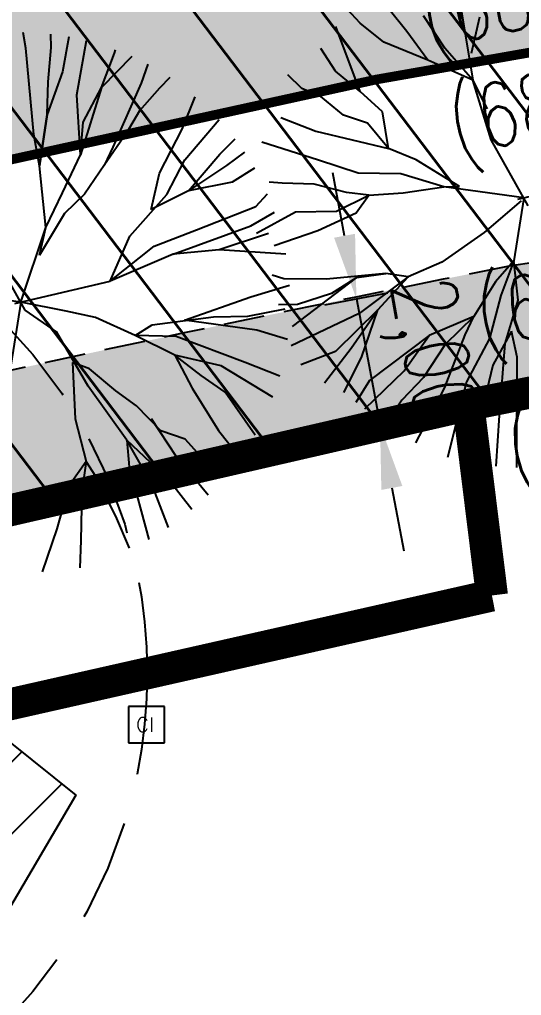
# Model space of a CAD drawing. Extents: x 352140 to 354978, y 6304672 to 6307963.
# Drawn here: x 352602.05 to 352609.89, y 6306001.84 to 6306017.05 of the extents above; entities that cross this region are included whole.
import ezdxf

# ---------------------------------------------------------------- set-up
doc = ezdxf.new("R2010")
doc.units = 0
for name, pattern in [('CENTER', [50.800000000000004, 31.75, -6.35, 6.35, -6.35]), ('CONTINUOS', [0]), ('DASHDOT', [1, 0.5, -0.25, 0, -0.25]), ('DASHDOTX2', [2, 1, -0.5, 0, -0.5]), ('DASHED', [19.049999999999997, 12.7, -6.35]), ('HIDDEN', [9.524999999999999, 6.35, -3.175])]:
    doc.linetypes.add(name, pattern=pattern)
for name, color, linetype in [('00-S2_ALL AREA APORTANTES', 150, 'CONTINUOUS'), ('01_Dem Ext_Transl_niv.anillo', 130, 'CONTINUOUS'), ('02_Geo ext_Acotamiento', 7, 'CONTINUOUS'), ('02_Geo ext_Eje', 4, 'CONTINUOUS'), ('02_Geo ext_Geometria', 2, 'CONTINUOUS'), ('03_Pav ext_HCV', 34, 'CONTINUOUS'), ('03_Pav ext_Vereda HC', 42, 'CONTINUOUS'), ('03_Pav proy_Solera Tipo A', 1, 'CONTINUOUS'), ('03_S2_Pav ext_Borde vereda', 7, 'CONTINUOUS'), ('03_S3_Pav ext_Cota', 2, 'CONTINUOUS'), ('Paisajismo', 253, 'CONTINUOUS'), ('Z-CR', 253, 'CONTINUOUS')]:
    doc.layers.add(name, color=color, linetype=linetype)
doc.layers.add('0_ASD_LINEA OFICIAL', color=253, linetype='DASHDOT', lineweight=20)
doc.layers.add('EJE PROYECTADO', color=7, linetype='DASHDOTX2', lineweight=15)
doc.styles.add('JPG_2MM', font='simplex.shx', dxfattribs={"height": 1})
doc.styles.add('ROMANS', font='romans.shx', dxfattribs={"width": 0.75})
doc.dimstyles.new('Principal', dxfattribs={"dimscale": 0, "dimtxt": 2, "dimasz": 2, "dimexe": 1, "dimexo": 1, "dimtad": 1, "dimrnd": 0.05, "dimzin": 1, "dimtxsty": 'ROMANS', "dimcen": 2.5, "dimclrt": 2, "dimaunit": 2, "dimadec": 0, "dimazin": 0, "dimtfac": 1, "dimtmove": 0, "dimatfit": 3, "dimfxl": 1, "dimfxlon": 1, "dimarcsym": 0})
pattern_1 = [(127.2451660467093, (0, 0), (-1.263734244477452, -0.9607975902004564), [])]
pattern_2 = [(0, (0, 0), (0.15875, 0.3175), [0, -0.3175])]

# ---------------------------------------------------------------- blocks, each defined once
blk = doc.blocks.new('CR')
at = {"layer": 'Z-CR', "color": 9, "true_color": 0xbdbdbd}
for p, q in [((-1.125, 1.125), (-1.125, -1.125)), ((1.125, 1.125), (-1.125, 1.125)), ((1.125, -1.125), (1.125, 1.125)), ((-1.125, -1.125), (1.125, -1.125))]:
    blk.add_line(p, q, dxfattribs=at)
at = {"layer": 'Z-CR', "color": 9, "true_color": 0xbdbdbd, "style": 'ROMANS'}
blk.add_text('CI', height=0.9, dxfattribs=at).set_placement((-0.6514367137569934, -0.4521266222000122))
blk = doc.blocks.new('*D959')
at = {"layer": '02_Geo ext_Geometria', "color": 0, "lineweight": -2, "transparency": 16777216}
blk.add_line((352576.1032733954, 6306008.626567073), (352574.4402151746, 6306014.447216901), dxfattribs=at)
at = {"layer": '02_Geo ext_Geometria', "color": 0, "transparency": 16777216}
blk.add_solid([(352574.6004690537, 6306014.493004148), (352574.2799612952, 6306014.401429654), (352574.1654916927, 6306015.408740176)], dxfattribs=at)
at = {"layer": '02_Geo ext_Geometria', "color": 2, "transparency": 16777216, "insert": (352576.2819173322, 6306011.305507319), "char_height": 1, "attachment_point": 5, "rotation": 285.94553616867836, "style": 'ROMANS'}
blk.add_mtext('R420,40', dxfattribs=at)
blk = doc.blocks.new('*U962')
at = {"layer": 'EJE PROYECTADO', "color": 7, "linetype": 'DASHDOT', "lineweight": 15, "ltscale": 4}
blk.add_arc((352689.6646691589, 6305611.165365543), 420.4197496926291, 101.3958787087447, 110.6328112002142, dxfattribs=at)
blk = doc.blocks.new('*D1291')
at = {"layer": '02_Geo ext_Acotamiento', "color": 0, "lineweight": -2, "transparency": 16777216}
for p, q in [((352607.1258463217, 6306013.680763877), (352606.9414287144, 6306014.663611853)), ((352606.8188399407, 6306012.605707096), (352607.8016879179, 6306012.790124703)), ((352607.3102639292, 6306012.6979159), (352607.6791775525, 6306010.731802071)), ((352607.187753564, 6306010.639593268), (352608.1706015412, 6306010.824010875)), ((352607.8635951597, 6306009.748954094), (352608.0480127672, 6306008.766106118))]:
    blk.add_line(p, q, dxfattribs=at)
at = {"layer": '02_Geo ext_Acotamiento', "color": 0, "transparency": 16777216}
for points in [[(352607.289654318, 6306013.711500145), (352606.9620383256, 6306013.650027608), (352607.3102639292, 6306012.6979159)], [(352608.027403156, 6306009.779690362), (352607.6997871636, 6306009.718217826), (352607.6791775525, 6306010.731802071)]]:
    blk.add_solid(points, dxfattribs=at)
at = {"layer": '02_Geo ext_Acotamiento', "color": 2, "transparency": 16777216, "insert": (352608.3868892924, 6306011.882261873), "char_height": 1, "attachment_point": 5, "rotation": 280.62717954593626, "style": 'ROMANS'}
blk.add_mtext('2,00', dxfattribs=at)
blk = doc.blocks.new('*D1282')
at = {"layer": '02_Geo ext_Acotamiento', "color": 0, "lineweight": -2, "transparency": 16777216}
blk.add_line((352570.5879962451, 6306007.009202546), (352568.844169142, 6306012.80616676), dxfattribs=at)
at = {"layer": '02_Geo ext_Acotamiento', "color": 0, "transparency": 16777216}
blk.add_solid([(352569.0037709097, 6306012.854177732), (352568.6845673742, 6306012.758155787), (352568.556103308, 6306013.763777367)], dxfattribs=at)
at = {"layer": '02_Geo ext_Acotamiento', "color": 2, "transparency": 16777216, "insert": (352570.7293752383, 6306009.690367681), "char_height": 1, "attachment_point": 5, "rotation": 286.742195705533, "style": 'ROMANS'}
blk.add_mtext('R420,40', dxfattribs=at)
blk = doc.blocks.new('A$C27410629')
at = {"layer": '0_ASD_LINEA OFICIAL', "ltscale": 8}
blk.add_lwpolyline([(283.5421609954101, 1214.484549576147, 0.5, 0.5, 0.03211360147220694), (329.8150799274445, 1226.935406510711, 0.5, 0.5, 0.007917335729782708), (341.9242357289513, 1231.194686628496, 0.5, 0.5, -0.04034445951146756), (405.0949614570582, 1249.329495846422, 0.5, 0.5, 0), (406.0664454449125, 1249.524144371034, 0.5, 0.5, 0), (504.3873910620769, 1263.407003486325, 0, 0, 0)], format="xyseb", dxfattribs=at)
at = {"layer": '0_ASD_LINEA OFICIAL', "ltscale": 8, "const_width": 0.5}
blk.add_lwpolyline([(329.8150799274445, 1226.935406510711), (341.2203054375386, 1148.869108198814), (238.1945199317815, 1105.633967030124), (291.4898137451928, 983.2987389694845), (321.9777186070569, 995.4464620913477), (326.4540963422405, 996.5325645556804), (296.0294186443425, 1064.505402681856), (308.0461575237678, 1069.694526371228), (363.6111070365623, 1093.688839217029), (361.4307297416417, 1107.62619051947), (353.4385792691864, 1158.713491797669), (341.9099523256627, 1227.807339492449, -0.04661829073242114), (405.4636274408804, 1246.359219314099), (405.0949720598292, 1249.329410421774)], format="xyb", dxfattribs=at)
blk = doc.blocks.new('*D1445')
at = {"layer": '02_Geo ext_Acotamiento', "color": 0, "lineweight": -2, "transparency": 16777216}
blk.add_line((352572.3865090595, 6306010.23699731), (352570.7031370795, 6306016.051804774), dxfattribs=at)
at = {"layer": '02_Geo ext_Acotamiento', "color": 0, "transparency": 16777216}
blk.add_solid([(352570.8632301069, 6306016.098151298), (352570.5430440519, 6306016.005458249), (352570.4250579325, 6306017.012362938)], dxfattribs=at)
at = {"layer": '02_Geo ext_Acotamiento', "color": 2, "transparency": 16777216, "insert": (352572.5557978826, 6306012.916544995), "char_height": 1, "attachment_point": 5, "rotation": 286.14559560099923, "style": 'ROMANS'}
blk.add_mtext('R353,50', dxfattribs=at)
blk = doc.blocks.new('*D1446')
at = {"layer": '02_Geo ext_Acotamiento', "color": 0, "lineweight": -2, "transparency": 16777216}
blk.add_line((352571.789194189, 6306017.325821411), (352570.1212967744, 6306023.145086422), dxfattribs=at)
at = {"layer": '02_Geo ext_Acotamiento', "color": 0, "transparency": 16777216}
blk.add_solid([(352570.2815125268, 6306023.191006901), (352569.9610810217, 6306023.099165943), (352569.8457738976, 6306024.106380936)], dxfattribs=at)
at = {"layer": '02_Geo ext_Acotamiento', "color": 2, "transparency": 16777216, "insert": (352571.9656105724, 6306020.00490927), "char_height": 1, "attachment_point": 5, "rotation": 285.99317661795897, "style": 'ROMANS'}
blk.add_mtext('R377,95', dxfattribs=at)
blk = doc.blocks.new('1.0 - LO RECABARREN LOTEO PARQUE - VEGETACION PROPUESTA ETAPA MUNICIPAL')
at = {"layer": 'Paisajismo', "color": 251}
for p, q in [((352607.3699337243, 6306016.996794149), (352607.1647063535, 6306017.214298776)), ((352608.0975349337, 6306016.864149998), (352607.8240133242, 6306017.206393326)), ((352608.6899035533, 6306016.608096615), (352608.3599622461, 6306017.109617397)), ((352608.9457715406, 6306017.200850912), (352609.1266316365, 6306016.108588993)), ((352609.1084513644, 6306016.526482278), (352609.2385497086, 6306017.092451486)), ((352607.3699609392, 6306015.930145137), (352606.9873981968, 6306016.945248307)), ((352607.7375196522, 6306016.70185229), (352607.3699337243, 6306016.996794149)), ((352602.1516582643, 6306016.607456637), (352602.1105654289, 6306016.850235239)), ((352602.5452059949, 6306016.617295776), (352602.5413019615, 6306016.824067129)), ((352602.8204925341, 6306016.783131005), (352602.7218126082, 6306016.23583777)), ((352608.4264697468, 6306016.416054708), (352608.0975349337, 6306016.864149998)), ((352602.5019004942, 6306016.081999351), (352602.5452059949, 6306016.617295776)), ((352602.9498038911, 6306015.877884097), (352603.0985366172, 6306016.72299812)), ((352608.4264697468, 6306016.416054708), (352607.7375196522, 6306016.70185229)), ((352602.2776330316, 6306015.261429471), (352602.1516582643, 6306016.607456637)), ((352603.3315117769, 6306015.990768041), (352603.5349951247, 6306016.529088772)), ((352603.8032986684, 6306016.477637251), (352603.3315117769, 6306015.990768041)), ((352603.5349951247, 6306016.529088772), (352603.5513030098, 6306016.581311489)), ((352606.9818906022, 6306016.244825268), (352606.7538993175, 6306016.60277894)), ((352609.1266316365, 6306016.108588993), (352608.6899035533, 6306016.608096615)), ((352604.0533242209, 6306016.353908245), (352603.9520097517, 6306016.057810559)), ((352609.1266316365, 6306016.108588993), (352608.4264697468, 6306016.416054708)), ((352602.7218126082, 6306016.23583777), (352602.4847883678, 6306015.573922804)), ((352606.4584902538, 6306015.978039118), (352606.2408816991, 6306016.187720749)), ((352607.3699609392, 6306015.930145137), (352606.9818906022, 6306016.244825268)), ((352602.4847883678, 6306015.573922804), (352602.5019004942, 6306016.081999351)), ((352603.9520097517, 6306016.057810559), (352603.508210029, 6306015.063283882)), ((352604.399301173, 6306016.147047495), (352604.2396987834, 6306015.981193205)), ((352609.348779731, 6306015.658477469), (352609.1266316365, 6306016.108588993)), ((352609.1266316365, 6306016.108588993), (352609.348779731, 6306015.658477469)), ((352609.4112521684, 6306015.1786258), (352609.1266316365, 6306016.108588993)), ((352603.0041272957, 6306014.942357562), (352602.9498038911, 6306015.877884097)), ((352603.3315117769, 6306015.990768041), (352603.0041272957, 6306014.942357562)), ((352603.0479372155, 6306015.450938188), (352603.3315117769, 6306015.990768041)), ((352604.2396987834, 6306015.981193205), (352603.9258979578, 6306015.627857611)), ((352606.7546745932, 6306015.85001089), (352606.4584902538, 6306015.978039118)), ((352607.7178221466, 6306015.61470582), (352607.3699609392, 6306015.930145137)), ((352604.5889363918, 6306015.345319605), (352604.7952549468, 6306015.848634951)), ((352607.1072763455, 6306015.56270824), (352606.7546745932, 6306015.85001089)), ((352602.3664355567, 6306014.769974642), (352602.4847883678, 6306015.573922804)), ((352602.4847883678, 6306015.573922804), (352602.3664355567, 6306014.769974642)), ((352603.9258979578, 6306015.627857611), (352603.7188816199, 6306015.276538206)), ((352607.4835518376, 6306015.436192206), (352607.1072763455, 6306015.56270824)), ((352607.8114756426, 6306015.041525397), (352607.7178221466, 6306015.61470582)), ((352603.0041272957, 6306014.942357562), (352603.0479372155, 6306015.450938188)), ((352604.6346345065, 6306014.866247908), (352605.1665606351, 6306015.491349056)), ((352606.130674555, 6306015.524362867), (352606.6776851417, 6306015.313310911)), ((352607.8114756426, 6306015.041525397), (352607.4835518376, 6306015.436192206)), ((352602.3664355567, 6306014.769974642), (352602.2776330316, 6306015.261429471)), ((352603.7188816199, 6306015.276538206), (352603.3809049203, 6306014.789128762)), ((352604.2399632135, 6306014.654465051), (352604.5889363918, 6306015.345319605)), ((352606.6776851417, 6306015.313310911), (352607.8114756426, 6306015.041525397)), ((352605.1795755173, 6306014.953962474), (352605.4177473104, 6306015.1911541)), ((352606.719943694, 6306014.860573553), (352605.8334082927, 6306015.137798117)), ((352609.9915503356, 6306014.14735321), (352609.4112521684, 6306015.1786258)), ((352602.7215615168, 6306014.349099186), (352603.0041272957, 6306014.942357562)), ((352603.508210029, 6306015.063283882), (352603.3809049203, 6306014.789128762)), ((352604.6875890314, 6306014.381160482), (352605.1795755173, 6306014.953962474)), ((352605.5646100736, 6306014.985489867), (352605.2835184982, 6306014.774796091)), ((352607.8114756426, 6306015.041525397), (352607.8114756426, 6306015.041525397)), ((352608.2421509881, 6306014.862591988), (352607.8114756426, 6306015.041525397)), ((352603.3809049203, 6306014.789128762), (352603.0691216542, 6306014.328936121)), ((352604.3510600043, 6306014.326414982), (352604.6346345065, 6306014.866247908)), ((352607.3379991006, 6306014.658452731), (352606.719943694, 6306014.860573553)), ((352608.9176349306, 6306014.447762114), (352608.2421509881, 6306014.862591988)), ((352602.4646848079, 6306013.809770339), (352602.3664355567, 6306014.769974642)), ((352604.1098648589, 6306014.088496355), (352604.2399632135, 6306014.654465051)), ((352605.2835184982, 6306014.774796091), (352604.6875890314, 6306014.381160482)), ((352605.7189785618, 6306014.736635775), (352605.3688763204, 6306014.514777116)), ((352608.0059171056, 6306014.644341393), (352607.3379991006, 6306014.658452731)), ((352608.6773659291, 6306014.443225613), (352608.0059171056, 6306014.644341393)), ((352605.3688763204, 6306014.514777116), (352604.6875890314, 6306014.381160482)), ((352606.1500469916, 6306014.498330723), (352605.9486181373, 6306014.514652596)), ((352606.6530495578, 6306014.487702327), (352606.1500469916, 6306014.498330723)), ((352607.1583308629, 6306014.35636417), (352606.6530495578, 6306014.487702327)), ((352609.8293526981, 6306014.251185909), (352611.3183073843, 6306014.599984174)), ((352602.4646848079, 6306013.809770339), (352602.7215615168, 6306014.349099186)), ((352604.6875890314, 6306014.381160482), (352604.1098648589, 6306014.088496355)), ((352605.7433157748, 6306014.138911779), (352605.9216277648, 6306014.334523197)), ((352607.5047362763, 6306014.314190139), (352607.1583308629, 6306014.35636417)), ((352607.5047362763, 6306014.314190139), (352608.0381609903, 6306014.350987014)), ((352608.0381609903, 6306014.350987014), (352608.6773659291, 6306014.443225613)), ((352608.6773659291, 6306014.443225613), (352608.9176349306, 6306014.447762114)), ((352609.9210379205, 6306014.272663827), (352608.6773659291, 6306014.443225613)), ((352603.0691216542, 6306014.328936121), (352602.7543120462, 6306014.029029051)), ((352603.7758406433, 6306013.674183466), (352604.3510600043, 6306014.326414982)), ((352607.0020399606, 6306014.064186239), (352607.5047362763, 6306014.314190139)), ((352607.3051426854, 6306014.037128855), (352607.5047362763, 6306014.314190139)), ((352609.8832504173, 6306014.225481301), (352609.3050047753, 6306013.733532281)), ((352609.9210379205, 6306014.272663827), (352609.7674218714, 6306013.287957259)), ((352602.7543120462, 6306014.029029051), (352602.3659683292, 6306013.380325919)), ((352604.8154946024, 6306013.773985988), (352605.7433157748, 6306014.138911779)), ((352605.6632596853, 6306013.836069216), (352606.0345660279, 6306014.049041591)), ((352605.7533543333, 6306013.719921401), (352606.3613218814, 6306014.052088888)), ((352606.3613218814, 6306014.052088888), (352607.0020399606, 6306014.064186239)), ((352606.706933733, 6306013.764202992), (352607.3051426854, 6306014.037128855)), ((352602.0713274515, 6306012.646240585), (352602.4646848079, 6306013.809770339)), ((352602.3659683292, 6306013.380325919), (352602.4646848079, 6306013.809770339)), ((352604.1526204953, 6306013.520954708), (352604.8154946024, 6306013.773985988)), ((352604.4488048364, 6306013.392926479), (352605.6632596853, 6306013.836069216)), ((352606.0275456823, 6306013.529996008), (352606.706933733, 6306013.764202992)), ((352609.3050047753, 6306013.733532281), (352608.6461657891, 6306013.266786906)), ((352603.4685969154, 6306012.973560931), (352603.7758406433, 6306013.674183466)), ((352605.9382616568, 6306013.715011977), (352605.1686030603, 6306013.459964506)), ((352602.1418398666, 6306012.520929968), (352601.5615416994, 6306013.552202557)), ((352603.4685969154, 6306012.973560931), (352604.1526204953, 6306013.520954708)), ((352605.1686030603, 6306013.459964506), (352604.4488048364, 6306013.392926479)), ((352605.1686030603, 6306013.459964506), (352604.4488048364, 6306013.392926479)), ((352606.2084833826, 6306013.393938035), (352605.1686030603, 6306013.459964506)), ((352604.4488048364, 6306013.392926479), (352603.4685969154, 6306012.973560931)), ((352608.6461657891, 6306013.266786906), (352608.1162695476, 6306013.042991694)), ((352609.7674218714, 6306013.287957259), (352609.4798121909, 6306012.961841501)), ((352609.7674218714, 6306013.287957259), (352609.563936237, 6306012.74963956)), ((352609.7674218714, 6306013.287957259), (352609.7674218714, 6306013.287957259)), ((352609.8324161706, 6306012.674538893), (352609.7674218714, 6306013.287957259)), ((352601.9796422292, 6306012.624762666), (352603.4685969154, 6306012.973560931)), ((352606.1781560334, 6306013.009577426), (352605.9960724008, 6306013.066516167)), ((352606.8419977219, 6306013.001986335), (352606.1781560334, 6306013.009577426)), ((352606.3128401771, 6306012.267478633), (352607.3153736179, 6306013.027870037)), ((352607.768207276, 6306013.089867526), (352606.8419977219, 6306013.001986335)), ((352607.3153736179, 6306013.027870037), (352606.9194640208, 6306012.779882369)), ((352607.3153736179, 6306013.027870037), (352607.768207276, 6306013.089867526)), ((352607.768207276, 6306013.089867526), (352607.3153736179, 6306013.027870037)), ((352608.1162695476, 6306013.042991694), (352607.3526614023, 6306012.467373041)), ((352607.6453149825, 6306012.526346181), (352608.1162695476, 6306013.042991694)), ((352608.1162695476, 6306013.042991694), (352607.768207276, 6306013.089867526)), ((352609.4798121909, 6306012.961841501), (352609.1428442719, 6306012.421003534)), ((352602.0713274515, 6306012.646240585), (352600.8276554602, 6306012.81680237)), ((352605.6640465907, 6306012.729184474), (352606.2672253399, 6306012.909966934)), ((352604.6250495164, 6306012.367434438), (352605.6640465907, 6306012.729184474)), ((352606.9194640208, 6306012.779882369), (352606.3885590004, 6306012.60951568)), ((352609.563936237, 6306012.74963956), (352609.3896703728, 6306012.078253095)), ((352609.6314525148, 6306012.002648348), (352609.8324161706, 6306012.674538893)), ((352602.0713274515, 6306012.646240585), (352601.9177114024, 6306011.661534017)), ((352602.7830623058, 6306012.506314594), (352602.0713274515, 6306012.646240585)), ((352602.6289349673, 6306012.182716031), (352602.1418398666, 6306012.520929968)), ((352603.2389200766, 6306012.408026471), (352602.7830623058, 6306012.506314594)), ((352605.615418943, 6306012.426171647), (352606.2007238759, 6306012.544117888)), ((352606.3885590004, 6306012.60951568), (352606.094898867, 6306012.603971105)), ((352607.6453149825, 6306012.526346181), (352606.9838986846, 6306011.877639893)), ((352607.2292669206, 6306011.930567537), (352607.6453149825, 6306012.526346181)), ((352607.3878959635, 6306011.7846405), (352607.6453149825, 6306012.526346181)), ((352603.8584886813, 6306012.125761326), (352603.2389200766, 6306012.408026471)), ((352604.122429136, 6306012.291087477), (352605.0814875824, 6306012.416090529)), ((352605.7543424963, 6306012.207627099), (352604.6250495164, 6306012.367434438)), ((352605.0814875824, 6306012.416090529), (352605.615418943, 6306012.426171647)), ((352607.3526614023, 6306012.467373041), (352606.2938799273, 6306011.966354134)), ((352609.1428442719, 6306012.421003534), (352608.4473778385, 6306012.126651244)), ((352609.1428442719, 6306012.421003534), (352608.6970743022, 6306011.985006422)), ((352609.0103149911, 6306012.13728002), (352609.1428442719, 6306012.421003534)), ((352603.8584886813, 6306012.125761326), (352604.122429136, 6306012.291087477)), ((352606.2346276433, 6306012.06139685), (352605.7543424963, 6306012.207627099)), ((352603.1256134501, 6306011.336932658), (352602.6289349673, 6306012.182716031)), ((352604.4785638749, 6306011.8167835), (352603.8584886813, 6306012.125761326)), ((352604.4997111795, 6306012.111142878), (352603.8584886813, 6306012.125761326)), ((352605.5756441441, 6306011.703876927), (352604.4997111795, 6306012.111142878)), ((352608.4473778385, 6306012.126651244), (352607.5153625574, 6306011.424788829)), ((352608.0555358066, 6306011.575866136), (352608.4473778385, 6306012.126651244)), ((352608.6841053352, 6306011.305977439), (352609.0103149911, 6306012.13728002)), ((352609.3896703728, 6306012.078253095), (352609.0285288665, 6306011.403338244)), ((352609.7333315721, 6306012.191182342), (352609.4416340168, 6306011.66241309)), ((352609.8213479854, 6306011.790335228), (352609.7333315721, 6306012.191182342)), ((352606.8122100746, 6306011.388217416), (352607.2292669206, 6306011.930567537)), ((352608.6970743022, 6306011.985006422), (352608.3596020216, 6306011.470881178)), ((352609.5458502349, 6306010.878630049), (352609.6314525148, 6306012.002648348)), ((352605.2016613333, 6306011.653805199), (352604.4785638749, 6306011.8167835)), ((352604.4785638749, 6306011.8167835), (352604.7457063515, 6306011.303063538)), ((352604.885063463, 6306011.503770092), (352604.4785638749, 6306011.8167835)), ((352606.9838986846, 6306011.877639893), (352606.4448649866, 6306011.666207965)), ((352607.1166832002, 6306011.23613247), (352607.3878959635, 6306011.7846405)), ((352609.8160465972, 6306010.069797246), (352609.8213479854, 6306011.790335228)), ((352602.8782829894, 6306011.706395821), (352602.9216234524, 6306010.825327683)), ((352603.1472651163, 6306011.604579313), (352602.8782829894, 6306011.706395821)), ((352603.5542712935, 6306011.264853222), (352603.1472651163, 6306011.604579313)), ((352606.0052335433, 6306011.163171627), (352605.2016613333, 6306011.653805199)), ((352606.1141590193, 6306011.492713993), (352605.5756441441, 6306011.703876927)), ((352609.4416340168, 6306011.66241309), (352609.2178486812, 6306010.732417139)), ((352605.2638586488, 6306011.243684244), (352604.885063463, 6306011.503770092)), ((352607.4432999077, 6306010.980668686), (352608.0555358066, 6306011.575866136)), ((352608.3596020216, 6306011.470881178), (352608.0191034026, 6306011.117041505)), ((352603.729078709, 6306010.493162443), (352603.1256134501, 6306011.336932658)), ((352604.7457063515, 6306011.303063538), (352605.1603391102, 6306010.64675212)), ((352607.5153625574, 6306011.424788829), (352607.3006660902, 6306011.078602351)), ((352608.2376466455, 6306010.452278894), (352608.6841053352, 6306011.305977439)), ((352609.0285288665, 6306011.403338244), (352608.7303641573, 6306010.221858999)), ((352603.8791687583, 6306011.030471983), (352603.5542712935, 6306011.264853222)), ((352605.7289562902, 6306010.573353238), (352605.2638586488, 6306011.243684244)), ((352604.2604880927, 6306010.636816408), (352603.8791687583, 6306011.030471983)), ((352608.0191034026, 6306011.117041505), (352607.7073201348, 6306010.656848865)), ((352609.4913279986, 6306010.09050409), (352609.5458502349, 6306010.878630049)), ((352602.9216234524, 6306010.825327683), (352603.0944133101, 6306010.160493951)), ((352604.5044746707, 6306010.231859847), (352604.1110860394, 6306010.828195723)), ((352609.2178486812, 6306010.732417139), (352609.0065708871, 6306010.205165774)), ((352604.6367613557, 6306010.510300332), (352604.2604880927, 6306010.636816408)), ((352605.1603391102, 6306010.64675212), (352605.5012561721, 6306010.215047535)), ((352604.3701979578, 6306009.887191769), (352603.729078709, 6306010.493162443)), ((352603.729078709, 6306010.493162443), (352603.7632524003, 6306010.076987061)), ((352604.1159441347, 6306009.805648408), (352603.729078709, 6306010.493162443)), ((352605.0185828799, 6306010.089928915), (352604.6367613557, 6306010.510300332)), ((352604.9983876325, 6306009.63742145), (352604.5044746707, 6306010.231859847)), ((352603.0944133101, 6306010.160493951), (352602.8236400965, 6306009.777489638)), ((352603.0944133101, 6306010.160493951), (352603.0228990438, 6306009.704837811)), ((352603.2431840979, 6306009.92628884), (352603.0944133101, 6306010.160493951)), ((352603.7632524003, 6306010.076987061), (352604.0684210238, 6306008.946682781)), ((352605.2873882568, 6306009.938462239), (352605.0185828799, 6306010.089928915)), ((352603.5565328323, 6306009.308316186), (352603.2431840979, 6306009.92628884)), ((352602.8236400965, 6306009.777489638), (352602.6351265677, 6306009.10979026)), ((352604.3776485202, 6306009.131131225), (352604.1159441347, 6306009.805648408)), ((352604.7412025396, 6306009.411186047), (352604.3701979578, 6306009.887191769)), ((352603.0228990438, 6306009.704837811), (352603.0108285897, 6306008.929618604)), ((352603.7670781335, 6306008.809155295), (352603.5565328323, 6306009.308316186)), ((352602.6351265677, 6306009.10979026), (352602.406402792, 6306008.441331675)), ((352603.0108285897, 6306008.929618604), (352602.9922032637, 6306008.50168638))]:
    blk.add_line(p, q, dxfattribs=at)

msp = doc.modelspace()

# ---------------------------------------------------------------- hatches: boundary and pattern name
at = {"layer": '00-S2_ALL AREA APORTANTES', "linetype": 'DASHED', "lineweight": 40, "ltscale": 0.25}
h = msp.add_hatch(dxfattribs=at)
h.set_pattern_fill('ANSI31', color=150, scale=0.5, angle=82.24516604670926)
h.set_pattern_definition(pattern_1)
edge = h.paths.add_edge_path()
edge.add_line((352624.9754433884, 6306038.594756333), (352605.845947787, 6306035.893869592))
edge.add_arc((352689.8269849452, 6305610.553489763), 433.5519038303127, 101.1690651218483, 104.2167024981599)
edge.add_line((352583.3509807125, 6306030.827345526), (352575.2809993714, 6306028.709758877))
edge.add_line((352575.2809993714, 6306028.709758877), (352578.5187449334, 6306016.640279525))
edge.add_line((352578.5187449334, 6306016.640279525), (352586.390310395, 6306018.703305806))
edge.add_arc((352689.6646691556, 6305611.165365544), 420.4197496910607, 101.3958787083265, 104.2200035320607, ccw=False)
edge.add_line((352606.595264026, 6306023.296703666), (352607.9261549542, 6306023.563363702))
edge.add_line((352607.9261549542, 6306023.563363702), (352626.7231071456, 6306026.217482185))
edge.add_line((352626.7231071456, 6306026.217482185), (352624.9754433884, 6306038.594756333))
h = msp.add_hatch(dxfattribs=at)
h.set_pattern_fill('ANSI31', color=82, scale=0.5, angle=82.24516604670926)
h.set_pattern_definition(pattern_1)
edge = h.paths.add_edge_path()
edge.add_line((352626.7231071456, 6306026.217482185), (352607.9261549542, 6306023.563363702))
edge.add_line((352607.9261549542, 6306023.563363702), (352606.5952640259, 6306023.296703666))
edge.add_arc((352689.6646691558, 6305611.165365544), 420.4197496911295, 101.3958787083732, 104.2200035320991)
edge.add_line((352586.390310395, 6306018.703305806), (352578.5219978086, 6306016.628153646))
edge.add_line((352578.5219978086, 6306016.628153646), (352581.7592745436, 6306004.560421961))
edge.add_line((352581.7592745436, 6306004.560421961), (352589.4298462129, 6306006.578443802))
edge.add_arc((352689.6646691902, 6305611.165365393), 407.9197498453991, 101.39688232885038, 104.2245007914724, ccw=False)
edge.add_line((352609.0580949512, 6306011.041724414), (352610.0295789288, 6306011.236372937))
edge.add_line((352610.0295789288, 6306011.236372937), (352628.470763946, 6306013.840257307))
edge.add_line((352628.470763946, 6306013.840257307), (352626.7231071456, 6306026.217482185))
at = {"layer": '01_Dem Ext_Transl_niv.anillo', "linetype": 'HIDDEN', "ltscale": 0.25}
h = msp.add_hatch(dxfattribs=at)
h.set_pattern_fill('ANSI31', color=256, scale=0.25)
h.set_pattern_definition([(45, (0, 0), (-0.561266007566822, 0.5612660075668221), [])])
h.paths.add_polyline_path([(352594.344, 6306013.886), (352589.373, 6306005.539), (352598.027, 6306000.401000001), (352598.612, 6306001.406), (352599.6042417636, 6306003.110620466), (352601.27, 6306002.141), (352602.934, 6306004.959), (352600.524, 6306006.889), (352601.761, 6306009.433999999)])
at = {"layer": '03_Pav ext_HCV'}
h = msp.add_hatch(dxfattribs=at)
h.set_pattern_fill('SWAMP', color=256, scale=0.025, angle=-5.87842838446813e-10, style=0)
h.set_pattern_definition([(359.9999999994121, (0, 0), (0.3175000000056422, 0.5499261309017425), [0.079375, -0.555625]), (90, (0.0396875, -4.071855352894005e-13), (-0.3174999999943578, 0.5499261309082575), [0.0396875, -1.06016476181]), (90, (0.049609375, -5.089819191117507e-13), (-0.3174999999943578, 0.5499261309082575), [0.03175, -1.06810226181]), (90, (0.029765625, -3.053891514670504e-13), (-0.3174999999943578, 0.5499261309082575), [0.03175, -1.06810226181]), (59.99999999941215, (0.05953125000000001, -6.107783029341008e-13), (-0.3174999995629745, 0.5499261311573168), [0.0254, -0.6096]), (119.9999999994121, (0.01984375, -2.035927676447003e-13), (-0.6349999995686166, 2.555744082988348e-10), [0.0254, -0.6095999999999999])])
edge = h.paths.add_edge_path()
edge.add_arc((352695.6228278121, 6305975.85554616), 52.49999999651592, 90.15910991936789, 98.03670583891278, ccw=False)
edge.add_arc((352695.3284670433, 6306081.855137437), 53.49999999947075, 270.1591099180267, 278.1028961549432)
edge.add_line((352702.8693602514, 6306028.889252855), (352706.0136189333, 6306029.333188209))
edge.add_line((352706.0136189333, 6306029.333188209), (352705.9856154933, 6306029.531218028))
edge.add_line((352705.9856154933, 6306029.531218028), (352704.2032925461, 6306029.279573285))
edge.add_line((352704.2032925461, 6306029.279573285), (352703.2511160003, 6306036.012576957))
edge.add_line((352703.2511160003, 6306036.012576957), (352702.0188872132, 6306044.725878061))
edge.add_line((352702.0188872132, 6306044.725878061), (352703.8011654631, 6306044.977517299))
edge.add_line((352703.8011654631, 6306044.977517299), (352703.773204849, 6306045.175553165))
edge.add_line((352703.773204849, 6306045.175553165), (352700.3934077577, 6306044.698360805))
edge.add_arc((352708.7779693851, 6305985.792086722), 59.50000000028207, 98.10091267222913, 105.9121530044085)
edge.add_arc((352679.7166693964, 6306087.730503638), 46.50000000145129, 278.03645094313157, 285.91215300661685, ccw=False)
edge.add_line((352686.2175121692, 6306041.687164887), (352639.6351929855, 6306035.110011804))
edge.add_line((352639.6351929855, 6306035.110011804), (352606.2230754346, 6306030.392566704))
edge.add_arc((352596.4368605051, 6306099.705119715), 70.00000005380134, 271.48536212425654, 278.03645093934756, ccw=False)
edge.add_arc((352600.0018186228, 6305960.597349328), 69.1534494366037, 91.45045642228509, 104.4748563886432)
edge.add_line((352582.7165599253, 6306027.555690113), (352582.7637162774, 6306027.36655901))
edge.add_line((352582.7637162774, 6306027.36655901), (352584.5106173158, 6306027.800539543))
edge.add_line((352584.5106173158, 6306027.800539543), (352586.157412114, 6306021.195700438))
edge.add_line((352586.157412114, 6306021.195700438), (352586.7232885007, 6306021.335719549))
edge.add_line((352586.7232885007, 6306021.335719549), (352590.8544985201, 6306021.398619752))
edge.add_arc((352590.8663507516, 6306020.798736827), 0.6000000001080056, -63.22120006769461, 91.13187835353392, ccw=False)
edge.add_line((352591.1366790977, 6306020.263085274), (352587.502146802, 6306018.437976366))
edge.add_line((352587.502146802, 6306018.437976366), (352586.6893552667, 6306018.235521358))
edge.add_line((352586.6893552667, 6306018.235521358), (352588.3263039393, 6306011.670172343))
edge.add_line((352588.3263039393, 6306011.670172343), (352586.5827429757, 6306011.218601814))
edge.add_line((352586.5827429757, 6306011.218601814), (352586.6331052531, 6306011.025046549))
edge.add_arc((352655.5485133363, 6305772.515255022), 248.2664981939714, 98.86355153155222, 106.1162073025364, ccw=False)
edge.add_line((352617.2951473995, 6306017.816975603), (352641.5924359696, 6306021.247501212))
edge.add_line((352641.5924359696, 6306021.247501212), (352688.282935351, 6306027.839928221))
edge = h.paths.add_edge_path(flags=16)
edge.add_arc((352710.1973540727, 6305985.371992292), 53.11479439390379, 97.81937221579312, 105.0371406437207, ccw=False)
edge.add_line((352702.9710573276, 6306037.992919867), (352703.1129390418, 6306037.003681069))
edge.add_line((352703.1129390418, 6306037.003681069), (352703.112985636, 6306037.003351058))
edge.add_line((352703.112985636, 6306037.003351058), (352703.2550507675, 6306035.984753543))
edge.add_arc((352695.9715778618, 6306088.826736871), 53.34158021342433, 270.65045146726897, 277.8479116033116, ccw=False)
edge.add_arc((352696.5726847316, 6306036.088577505), 0.599999999917819, 105.0409264166529, 270.42413250202037, ccw=False)
at = {"layer": '03_Pav ext_Vereda HC'}
h = msp.add_hatch(dxfattribs=at)
h.set_pattern_fill('DOTS', color=256, scale=0.2, style=0)
h.set_pattern_definition(pattern_2)
edge = h.paths.add_edge_path()
edge.add_line((352703.4231398524, 6306047.650922799), (352703.7172836208, 6306045.571624896))
edge.add_line((352703.7172836208, 6306045.571624896), (352707.678001033, 6306046.130837192))
edge.add_line((352707.678001033, 6306046.130837192), (352706.7613178024, 6306052.61221841))
edge.add_line((352706.7613178024, 6306052.61221841), (352704.7789952164, 6306052.346499193))
edge.add_line((352704.7789952164, 6306052.346499193), (352705.1234542672, 6306049.910770163))
edge.add_line((352705.1234542672, 6306049.910770163), (352704.7974891174, 6306049.864802835))
edge.add_line((352704.7974891174, 6306049.864802835), (352605.845947787, 6306035.893869592))
edge.add_arc((352689.8269849572, 6305610.553489762), 433.5519038335603, 101.1690651233866, 102.6021311798104)
edge.add_line((352595.2348293417, 6306033.660541717), (352595.6981481941, 6306031.714750792))
edge.add_arc((352689.8269849693, 6305610.553489767), 431.551903831639, 101.17631749834288, 102.59846348413612, ccw=False)
edge.add_line((352606.1797675515, 6306033.921165339), (352703.4231398524, 6306047.650922799))
edge = h.paths.add_edge_path()
edge.add_arc((352405.9232446, 6306371.355446095), 378.50000000726, 289.44189965681994, 290.0475916589092, ccw=False)
edge.add_line((352531.9072759763, 6306014.43770509), (352532.5679948468, 6306012.549987328))
edge.add_arc((352405.9232446787, 6306371.35544612), 380.5000000049515, 289.4411039732285, 290.0493536249592)
edge.add_line((352536.3698511003, 6306013.914635807), (352535.6732577755, 6306015.789440849))
edge = h.paths.add_edge_path()
edge.add_line((352578.4074838122, 6306027.477461996), (352582.2739194857, 6306028.488174673))
edge.add_line((352582.2739194857, 6306028.488174673), (352582.2735466855, 6306028.489593998))
edge.add_arc((352695.6574150563, 6305586.721125475), 456.0869230611745, 103.5396469629236, 104.39476836692091, ccw=False)
edge.add_line((352588.8791843916, 6306030.132549373), (352588.4159086673, 6306032.078159176))
edge.add_arc((352689.8269848596, 6305610.553490033), 433.5519035480428, 103.5272370596859, 109.9019821663102)
edge.add_line((352542.2406797644, 6306018.21209183), (352542.9372858721, 6306016.337252383))
edge.add_arc((352690.6142637799, 6305608.175091193), 434.0562632094287, 104.98151822734289, 109.8906089499317, ccw=False)
h = msp.add_hatch(dxfattribs=at)
h.set_pattern_fill('DOTS', color=256, scale=0.2, style=0)
h.set_pattern_definition(pattern_2)
edge = h.paths.add_edge_path()
edge.add_line((352708.350524546, 6306025.119232051), (352708.6131484506, 6306025.156224338))
edge.add_line((352708.6131484506, 6306025.156224338), (352709.4927218606, 6306019.014929595))
edge.add_line((352709.4927218606, 6306019.014929595), (352711.4741742483, 6306019.286802134))
edge.add_line((352711.4741742483, 6306019.286802134), (352710.0305056714, 6306029.495230259))
edge.add_line((352710.0305056714, 6306029.495230259), (352706.0696310923, 6306028.937129316))
edge.add_line((352706.0696310923, 6306028.937129316), (352706.3637178175, 6306026.857591641))
edge.add_line((352706.3637178175, 6306026.857591641), (352622.7858116257, 6306015.057256527))
edge.add_line((352622.7858116257, 6306015.057256527), (352617.8349148842, 6306014.358241161))
edge.add_line((352617.8349148842, 6306014.358241161), (352609.6930310929, 6306013.208691459))
edge.add_line((352609.6930310929, 6306013.208691459), (352608.6640347624, 6306013.002519644))
edge.add_arc((352692.7099067825, 6305596.96117567), 424.4456484631147, 101.4208046291385, 104.3722850303219)
edge.add_line((352587.3534402294, 6306008.12309445), (352583.4868267102, 6306007.098818317))
edge.add_arc((352690.293514658, 6305609.325132148), 411.8635380785971, 105.0300391540091, 110.6289178628738)
edge.add_arc((352405.3193197821, 6306373.19770662), 403.4386051726804, 289.7481950342084, 290.285108327017, ccw=False)
edge.add_line((352541.6360073423, 6305993.486673285), (352542.2839023249, 6305991.59428968))
edge.add_arc((352405.3488428521, 6306373.115848734), 405.3515887915564, 289.7439899444065, 290.2860910811432)
edge.add_arc((352689.6646691976, 6305611.165365392), 407.9197498477678, 101.3968823298344, 110.63812504976039, ccw=False)
edge.add_line((352609.0580949512, 6306011.041724414), (352610.0295789288, 6306011.236372937))
edge.add_line((352610.0295789288, 6306011.236372937), (352708.350524546, 6306025.119232051))

# ---------------------------------------------------------------- linework, layer by layer
at = {"layer": '01_Dem Ext_Transl_niv.anillo', "ltscale": 0.25, "flags": 128}
msp.add_lwpolyline([(352589.373, 6306005.539), (352594.344, 6306013.886), (352601.761, 6306009.433999999), (352600.524, 6306006.889), (352602.934, 6306004.959), (352601.27, 6306002.141), (352599.6042417636, 6306003.110620466), (352598.612, 6306001.406)], dxfattribs=at)
at = {"layer": '01_Dem Ext_Transl_niv.anillo', "linetype": 'HIDDEN', "ltscale": 0.25}
msp.add_circle((352596.238053409, 6306006.862182926), 7.807549479881147, dxfattribs=at)
at = {"layer": '02_Geo ext_Eje', "linetype": 'CENTER', "ltscale": 0.1, "const_width": 0.3, "flags": 128}
msp.add_lwpolyline([(352349.7941651538, 6305360.986179136), (352333.730647102, 6305385.38433976), (352322.6458402493, 6305532.966928915), (352325.4724959098, 6305533.689154229), (352324.9782857499, 6305541.216464717, -0.0430730453013547), (352325.4043864983, 6305548.019489972), (352326.0198571174, 6305553.01487301, 0.05674665632110694), (352326.2788606426, 6305558.677124443, 0.05308272784427227), (352322.9614058803, 6305581.537460914, -0.01173297564317641), (352321.9004653953, 6305586.060311737, -0.03774260609729224), (352321.6830361507, 6305587.704308246), (352320.6277056487, 6305606.515025469), (352318.8943534349, 6305637.411035581), (352316.7892697772, 6305667.786964302, -0.01839968131736236), (352316.3436445606, 6305681.538049384, 0.0170041331631064), (352316.1500777049, 6305688.998236747), (352315.31378516, 6305703.522596605), (352312.6918374834, 6305750.37859157), (352311.4519553233, 6305772.385277696, 0.01375160255981204), (352309.3617608073, 6305797.274554484, 0.02907839639481551), (352300.4622046267, 6305849.298983713), (352297.6372102505, 6305860.812147494, -0.02489181545741437), (352297.1334991439, 6305863.248256867, 0.02800017550214639), (352289.5484196059, 6305887.688338341), (352284.4951609651, 6305902.165163189, -0.01403462392197003), (352274.89911931, 6305927.159126756, -0.04113116294258884), (352269.6940778159, 6305947.022319873, -0.02268268711599493), (352268.2665507096, 6305957.982474986, -0.3153492887079679), (352298.4095126963, 6306011.04666489, -0.06692451075014695), (352313.7795727407, 6306015.906107956, -0.1176268807226383), (352341.4717102872, 6306014.17659949, -0.04427558294686633), (352351.2156783136, 6306010.23293681), (352375.9867660315, 6305996.563964897, 0.01750675280627598), (352388.786832347, 6305990.07447422, -0.01158997276834812), (352405.9888539106, 6305981.141746201, 0.08945083964984361), (352438.5952116063, 6305970.960527497, 0.02074857105791634), (352449.544421333, 6305970.831563836, 0.0292650525021234), (352464.9223092185, 6305972.191836654, 0.01455169345075628), (352487.5069752938, 6305976.196742449, 0.03211360147220694), (352533.7798942258, 6305988.647599383, 0.007917335729782708), (352545.8890500274, 6305992.906879501, -0.04034445951146756), (352609.0597757554, 6306011.041688719), (352610.0312597433, 6306011.236337244), (352708.3522053605, 6306025.119196359)], format="xyb", dxfattribs=at)
at = {"layer": '03_Pav proy_Solera Tipo A', "linetype": 'CONTINUOS', "ltscale": 0.1}
msp.add_lwpolyline([(352503.1929585374, 6305984.909003809, 0.15, 0.15, 0.02854543149937148), (352546.5773184413, 6305998.503355424, 0.15, 0.15, -0.0262439477844458), (352582.7599509723, 6306010.020918329, 0.15, 0.15, -0.0003419660001356456), (352584.6533197112, 6306010.507817759, 0.15, 0.15, 0), (352586.6321153694, 6306011.02479974, 0.15, 0.15, 0), (352588.5247371563, 6306011.515144521, 0.15, 0.15, -0.03128125531367907), (352617.2951473995, 6306017.816975603, 0.15, 0.15, 0), (352641.5924359696, 6306021.247501212, 0.15, 0.15, 0), (352688.2830038829, 6306027.839937897, 0.15, 0.15, -0.03438570959312162), (352695.4770359222, 6306028.355343725, 0.15, 0.15, 0.03467519366516467), (352702.8693602514, 6306028.889252855, 0.15, 0.15, 0), (352706.0136189333, 6306029.333188209, 0, 0, 0)], format="xyseb", dxfattribs=at)
at = {"layer": '03_S2_Pav ext_Borde vereda', "linetype": 'DASHED', "ltscale": 0.05}
msp.add_lwpolyline([(352705.0334389835, 6306036.264221445), (352706.3637178175, 6306026.857591641), (352622.7858116257, 6306015.057256527), (352617.8349148842, 6306014.358241161), (352609.6930310929, 6306013.208691459), (352608.6640347622, 6306013.002519644, 0.01333250140649774), (352587.3580670737, 6306008.113207955), (352583.4884097746, 6306007.099271268)], format="xyb", dxfattribs=at)

# ---------------------------------------------------------------- block references
at = {"layer": '03_S2_Pav ext_Borde vereda', "linetype": 'Continuous'}
msp.add_blockref('A$C27410629', (352203.9623478023, 6304761.713605438), dxfattribs=at)
at = {"layer": 'EJE PROYECTADO', "color": 7, "linetype": 'DASHDOTX2', "lineweight": 15, "ltscale": 4}
msp.add_blockref('*U962', (0, 0), dxfattribs=at)
at = {"layer": 'Paisajismo'}
msp.add_blockref('1.0 - LO RECABARREN LOTEO PARQUE - VEGETACION PROPUESTA ETAPA MUNICIPAL', (0, 0), dxfattribs=at)
at = {"layer": 'Z-CR', "xscale": 0.25, "yscale": 0.25, "zscale": 0.25}
msp.add_blockref('CR', (352604.033, 6306006.057999999), dxfattribs=at)

# ---------------------------------------------------------------- texts
at = {"layer": '03_S3_Pav ext_Cota', "style": 'JPG_2MM', "width": 0.75}
for s, rotation, p in [('(684.56)', 12.21090935906746, (352608.4338976339, 6306016.587581749)), ('(684.71)', 12.21090935906746, (352608.8724589051, 6306014.921402824)), ('(684.78)', 8.267331095593656, (352609.2538176737, 6306011.963093293)), ('(684.82)', 8.267331095593656, (352609.7403413863, 6306009.899084888))]:
    msp.add_text(s, height=0.9999999999999993, rotation=rotation, dxfattribs=at).set_placement(p)

# ---------------------------------------------------------------- dimensions: what is measured, and where the dimension line sits
at = {"layer": '02_Geo ext_Acotamiento'}
for center, mpoint, override, picture, middle in [((352673.9862456541, 6305660.762090027), (352569.8457738976, 6306024.106380936), {"dimfxl": 0.22}, '*D1446', (352571.0930069205, 6306019.754806659)), ((352668.7316218589, 6305677.435758141), (352570.4250579325, 6306017.012362938), {"dimfxl": 0.22}, '*D1445', (352571.683862644, 6306012.66412196)), ((352689.6646692031, 6305611.165365385), (352568.556103308, 6306013.763777367), {"dimaunit": 0, "dimfxl": 0.22, "dimarcsym": 1}, '*D1282', (352569.8601156098, 6306009.428879349))]:
    dim = msp.add_radius_dim(center=center, mpoint=mpoint, dimstyle='Principal', override=override, dxfattribs=at)
    dim.commit()
    dim.dimension.update_dxf_attribs({"geometry": picture, "text_midpoint": middle, "dimtype": 164})
dim = msp.add_linear_dim(base=(352607.6791775525, 6306010.731802071), p1=(352605.798740575, 6306012.41429979), p2=(352606.1676541981, 6306010.448185962), angle=280.6271795475749, dimstyle='Principal', override={"dimscale": 0, "dimtix": 0, "dimtofl": 1, "dimtmove": 0, "dimatfit": 3}, dxfattribs=at)
dim.commit()
dim.dimension.update_dxf_attribs({"geometry": '*D1291', "text_midpoint": (352607.4947207419, 6306011.714858986), "dimtype": 161})
at = {"layer": '02_Geo ext_Geometria'}
dim = msp.add_radius_dim(center=(352689.6646692033, 6305611.165365393), mpoint=(352574.1654916927, 6306015.408740176), dimstyle='Principal', override={"dimaunit": 0, "dimfxl": 0.22, "dimarcsym": 1}, dxfattribs=at)
dim.commit()
dim.dimension.update_dxf_attribs({"geometry": '*D959', "text_midpoint": (352575.4091060262, 6306011.056130349), "dimtype": 164})

doc.saveas('drawing.dxf')
